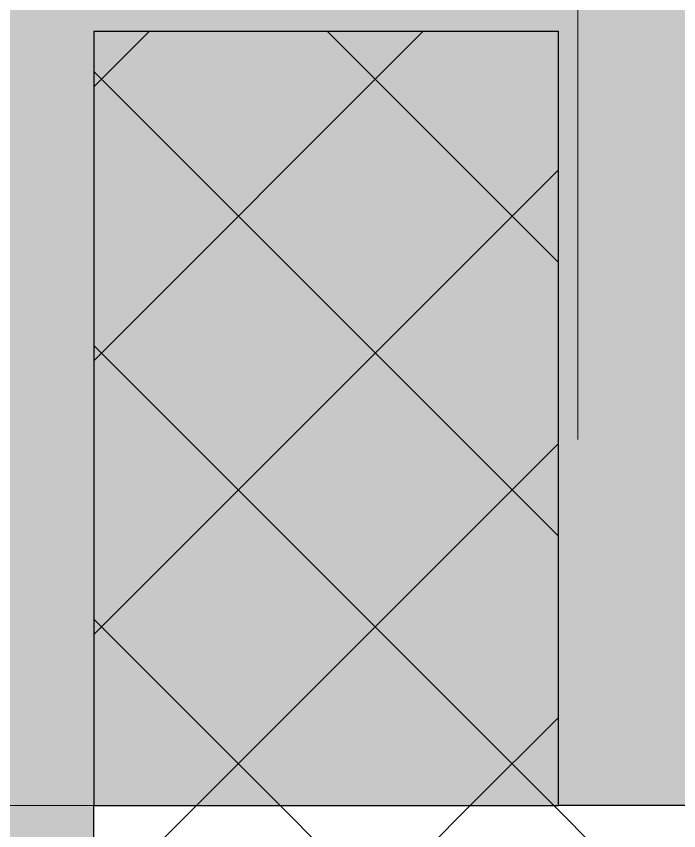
# Model space of a CAD drawing. Header units: centimetres. Extents: x 0 to 25250, y 0 to 2250.
# Drawn here: x 18296.32 to 18313.43, y 567.85 to 588.89 of the extents above; entities that cross this region are included whole.
import ezdxf

# ---------------------------------------------------------------- set-up
doc = ezdxf.new("R2010")
doc.units = ezdxf.units.CM
doc.linetypes.add('23-View-2$0$Dash', pattern=[31.75, 15.875, -15.875])
doc.linetypes.add('23-View-2$0$Dash dot', pattern=[79.375, 31.75, -23.8125, 0, -23.8125])
for name, color, linetype, lineweight in [('A-DETL', 7, 'Continuous', 9), ('A-DETL-GENF', 7, 'Continuous', 9), ('A-DETL-MBND', 7, 'Continuous', 9), ('A-FLOR-FNSH', 7, 'Continuous', 9), ('A-FLOR-LEVL', 7, 'Continuous', 9), ('A-FLOR-PATT', 7, 'Continuous', 9), ('A-WALL', 7, 'Continuous', 9), ('A-WALL-PATT', 7, 'Continuous', 9), ('S-BEAM', 7, 'Continuous', 9), ('S-GRID', 7, 'Continuous', 9)]:
    doc.layers.add(name, color=color, linetype=linetype, lineweight=lineweight)
pattern_1 = [(45, (18835.914, 601.401), (-3.535534, 3.535534), []), (135, (18835.914, 601.401), (-3.535534, -3.535534), [])]

msp = doc.modelspace()

# ---------------------------------------------------------------- hatches: boundary and pattern name
at = {"layer": 'A-DETL-GENF', "true_color": 0xffff80}
msp.add_hatch(color=51, dxfattribs=at).paths.add_polyline_path([(18310.319, 588.505), (18310.319, 593.505), (18283.319, 593.505), (18283.319, 588.505), (18298.55, 588.505)])
at = {"layer": 'A-FLOR-PATT'}
h = msp.add_hatch(dxfattribs=at)
h.set_pattern_fill('FP2_34', color=256, style=0, pattern_type=2)
h.set_pattern_definition(pattern_1)
h.paths.add_polyline_path([(18876.54, 550.505), (19372.165, 550.505), (19372.165, 568.505), (18298.319, 568.505), (18298.319, 550.505), (18863.696, 550.505)])
at = {"layer": 'A-WALL-PATT', "true_color": 0xffff80}
msp.add_hatch(color=51, dxfattribs=at).paths.add_polyline_path([(18315.319, 568.505), (18315.319, 593.505), (18310.319, 593.505), (18310.319, 568.505)])
at = {"layer": 'A-WALL-PATT', "lineweight": 5, "true_color": 0xffff80}
msp.add_hatch(color=51, dxfattribs=at).paths.add_polyline_path([(18283.319, 568.505), (18298.319, 568.505), (18298.319, 588.505), (18283.319, 588.505), (18283.319, 570.599)])
at = {"layer": 'A-WALL-PATT', "lineweight": 5, "true_color": 0x808080}
msp.add_hatch(color=8, dxfattribs=at).paths.add_polyline_path([(18298.55, 568.505), (18310.319, 568.505), (18310.319, 588.505), (18298.319, 588.505), (18298.319, 568.505)])
at = {"layer": 'A-WALL-PATT', "lineweight": 5, "true_color": 0xffff80}
h = msp.add_hatch(color=51, dxfattribs=at)
h.paths.add_polyline_path([(18298.319, 268.505), (18298.319, 276.505), (18283.319, 276.505), (18283.319, 268.505), (18285.705, 268.505)])
h.paths.add_polyline_path([(18283.319, 528.505), (18298.319, 528.505), (18298.319, 568.505), (18283.319, 568.505), (18283.319, 556.15)])
at = {"layer": 'S-BEAM'}
h = msp.add_hatch(dxfattribs=at)
h.set_pattern_fill('FP2_34', color=256, style=0, pattern_type=2)
h.set_pattern_definition(pattern_1)
h.paths.add_polyline_path([(18310.319, 568.505), (18310.319, 588.505), (18298.319, 588.505), (18298.319, 568.505), (18298.55, 568.505)])

# ---------------------------------------------------------------- linework, layer by layer
at = {"layer": 'A-DETL', "color": 7, "lineweight": 30}
msp.add_line((18298.319, 588.505), (18310.319, 588.505), dxfattribs=at)
at = {"layer": 'A-DETL-MBND'}
for p, q in [((18298.319, 568.505), (18298.319, 588.505)), ((18310.319, 568.505), (18310.319, 588.505))]:
    msp.add_line(p, q, dxfattribs=at)
at = {"layer": 'A-FLOR-FNSH', "lineweight": 30}
msp.add_line((19359.966, 568.505), (18310.319, 568.505), dxfattribs=at)
at = {"layer": 'A-FLOR-LEVL', "linetype": '23-View-2$0$Dash'}
msp.add_line((18135.051, 568.505), (19712.349, 568.505), dxfattribs=at)
at = {"layer": 'A-WALL', "lineweight": 30}
for p, q in [((18298.319, 568.505), (18310.319, 568.505)), ((18298.319, 528.505), (18298.319, 568.505))]:
    msp.add_line(p, q, dxfattribs=at)
at = {"layer": 'S-BEAM', "lineweight": 30}
for p, q in [((18298.319, 588.505), (18298.319, 568.505)), ((18310.319, 568.505), (18310.319, 588.505))]:
    msp.add_line(p, q, dxfattribs=at)
at = {"layer": 'S-GRID', "color": 1, "linetype": '23-View-2$0$Dash dot', "lineweight": 18, "true_color": 0xff0000}
msp.add_line((18310.819, 180.583), (18310.819, 943.998), dxfattribs=at)

doc.saveas('drawing.dxf')
